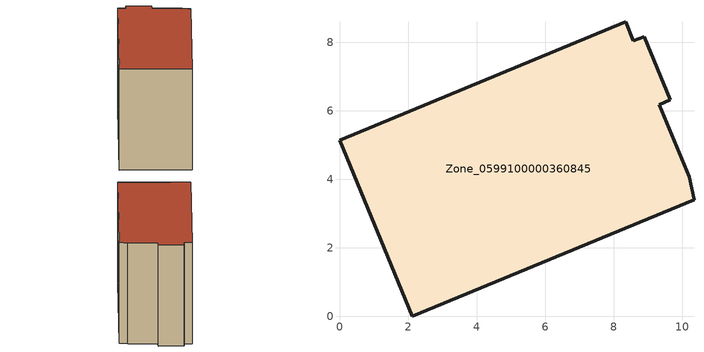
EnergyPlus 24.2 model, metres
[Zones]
Zone_0599100000360845
 floor ground (C_G): 8.58,8.04 8.89,8.16 9.65,6.33 9.34,6.18 10.21,4.07 10.35,3.4 2.12,0 0,5.14 8.35,8.6 z0
 wall outside (C_F): 8.35,8.6 0,5.14 2.12,0 10.35,3.4 10.21,4.07 9.34,6.18 9.65,6.33 8.89,8.16 8.58,8.04 8.35,8.6 z0:8.9
 roof outside (C_R): 2.12,0 10.35,3.4 10.21,4.07 9.34,6.18 9.65,6.33 8.89,8.16 8.58,8.04 8.35,8.6 0,5.14 z8.9
[BUILDING]
Pand.0599100000360845: North Axis=0; Terrain=City; Loads Convergence Tolerance Value=0.04; Temperature Convergence Tolerance Value=0.4; Solar Distribution=FullExterior; Maximum Number of Warmup Days=25; Minimum Number of Warmup Days=1
[Site:Location]
Rotterdam.The.Hague.AP_ZH_NLD Design_Conditions: Latitude=51.96; Longitude=4.45; Time Zone=1; Elevation=-4.5
[SITE:GROUNDTEMPERATURE:BUILDINGSURFACE]
18, 18, 18, 18, 18, 18, 18, 18, 18, 18, 18, 18
[MATERIAL] Thermal Absorptance=0.9; Solar Absorptance=0.7; Visible Absorptance=0.7
Name | Roughness | Thickness | Conductivity | Density | Specific Heat
G.TI.1992-2005 | MediumSmooth | 0.15 | 0.06 | 540 | 1210
F.TI.1992-2005 | Rough | 0.3 | 0.12 | 1920 | 840
R.TI.1992-2005 | MediumRough | 0.2 | 0.08 | 1500 | 1000
[CONSTRUCTION]
C_G: G.TI.1992-2005
C_F: F.TI.1992-2005
C_R: R.TI.1992-2005
[ZONE]
Zone_0599100000360845: Type=1; Multiplier=1; Ceiling Height=Autocalculate; Volume=Autocalculate; Floor Area=autocalculate; Part of Total Floor Area=Yes
[ZONEINFILTRATION:DESIGNFLOWRATE]
Infil_Zone_0599100000360845: Zone or ZoneList or Space or SpaceList=Zone_0599100000360845; Schedule=AlwaysOn; Design Flow Rate Calculation Method=Flow/Area; Flow Rate per Floor Area=0.0015; Constant Term Coefficient=1; Temperature Term Coefficient=0; Velocity Term Coefficient=0; Velocity Squared Term Coefficient=0
[HVACTEMPLATE:ZONE:IDEALLOADSAIRSYSTEM]
Zone_0599100000360845: Maximum Heating Supply Air Temperature=50; Minimum Cooling Supply Air Temperature=13; Maximum Heating Supply Air Humidity Ratio=0.0156; Minimum Cooling Supply Air Humidity Ratio=0.0077; Heating Limit=NoLimit; Cooling Limit=NoLimit; Dehumidification Control Type=ConstantSensibleHeatRatio; Cooling Sensible Heat Ratio=0.7; Dehumidification Setpoint=60; Humidification Control Type=None; Humidification Setpoint=30; Outdoor Air Method=None; Outdoor Air Flow Rate per Person=0.00944; Outdoor Air Flow Rate per Zone Floor Area=0; Outdoor Air Flow Rate per Zone=0; Demand Controlled Ventilation Type=None; Outdoor Air Economizer Type=NoEconomizer; Heat Recovery Type=None; Sensible Heat Recovery Effectiveness=0.7; Latent Heat Recovery Effectiveness=0.65
[ZONECONTROL:THERMOSTAT]
ThermostatControl_Zone_0599100000360845: Zone or ZoneList=Zone_0599100000360845; Control Type Schedule=DualSetpointControlType; Control 1=Thermostat_Zone_0599100000360845; Temperature Difference Between Cutout And Setpoint=0
[THERMOSTATSETPOINT:DUALSETPOINT]
Thermostat_Zone_0599100000360845: Heating Setpoint Temperature Schedule=HeatingSetpoint_Zone_0599100000360845; Cooling Setpoint Temperature Schedule=CoolingSetpoint_Zone_0599100000360845
[SCHEDULE:COMPACT]
HeatingSetpoint_Zone_0599100000360845: Through: 12/31, For: AllDays, Until: 24:00, 21
CoolingSetpoint_Zone_0599100000360845: Through: 12/31, For: AllDays, Until: 24:00, 24
DualSetpointControlType: Through: 12/31, For: AllDays, Until: 24:00, 4
AlwaysOn: Through: 12/31, For: AllDays, Until: 24:00, 1
